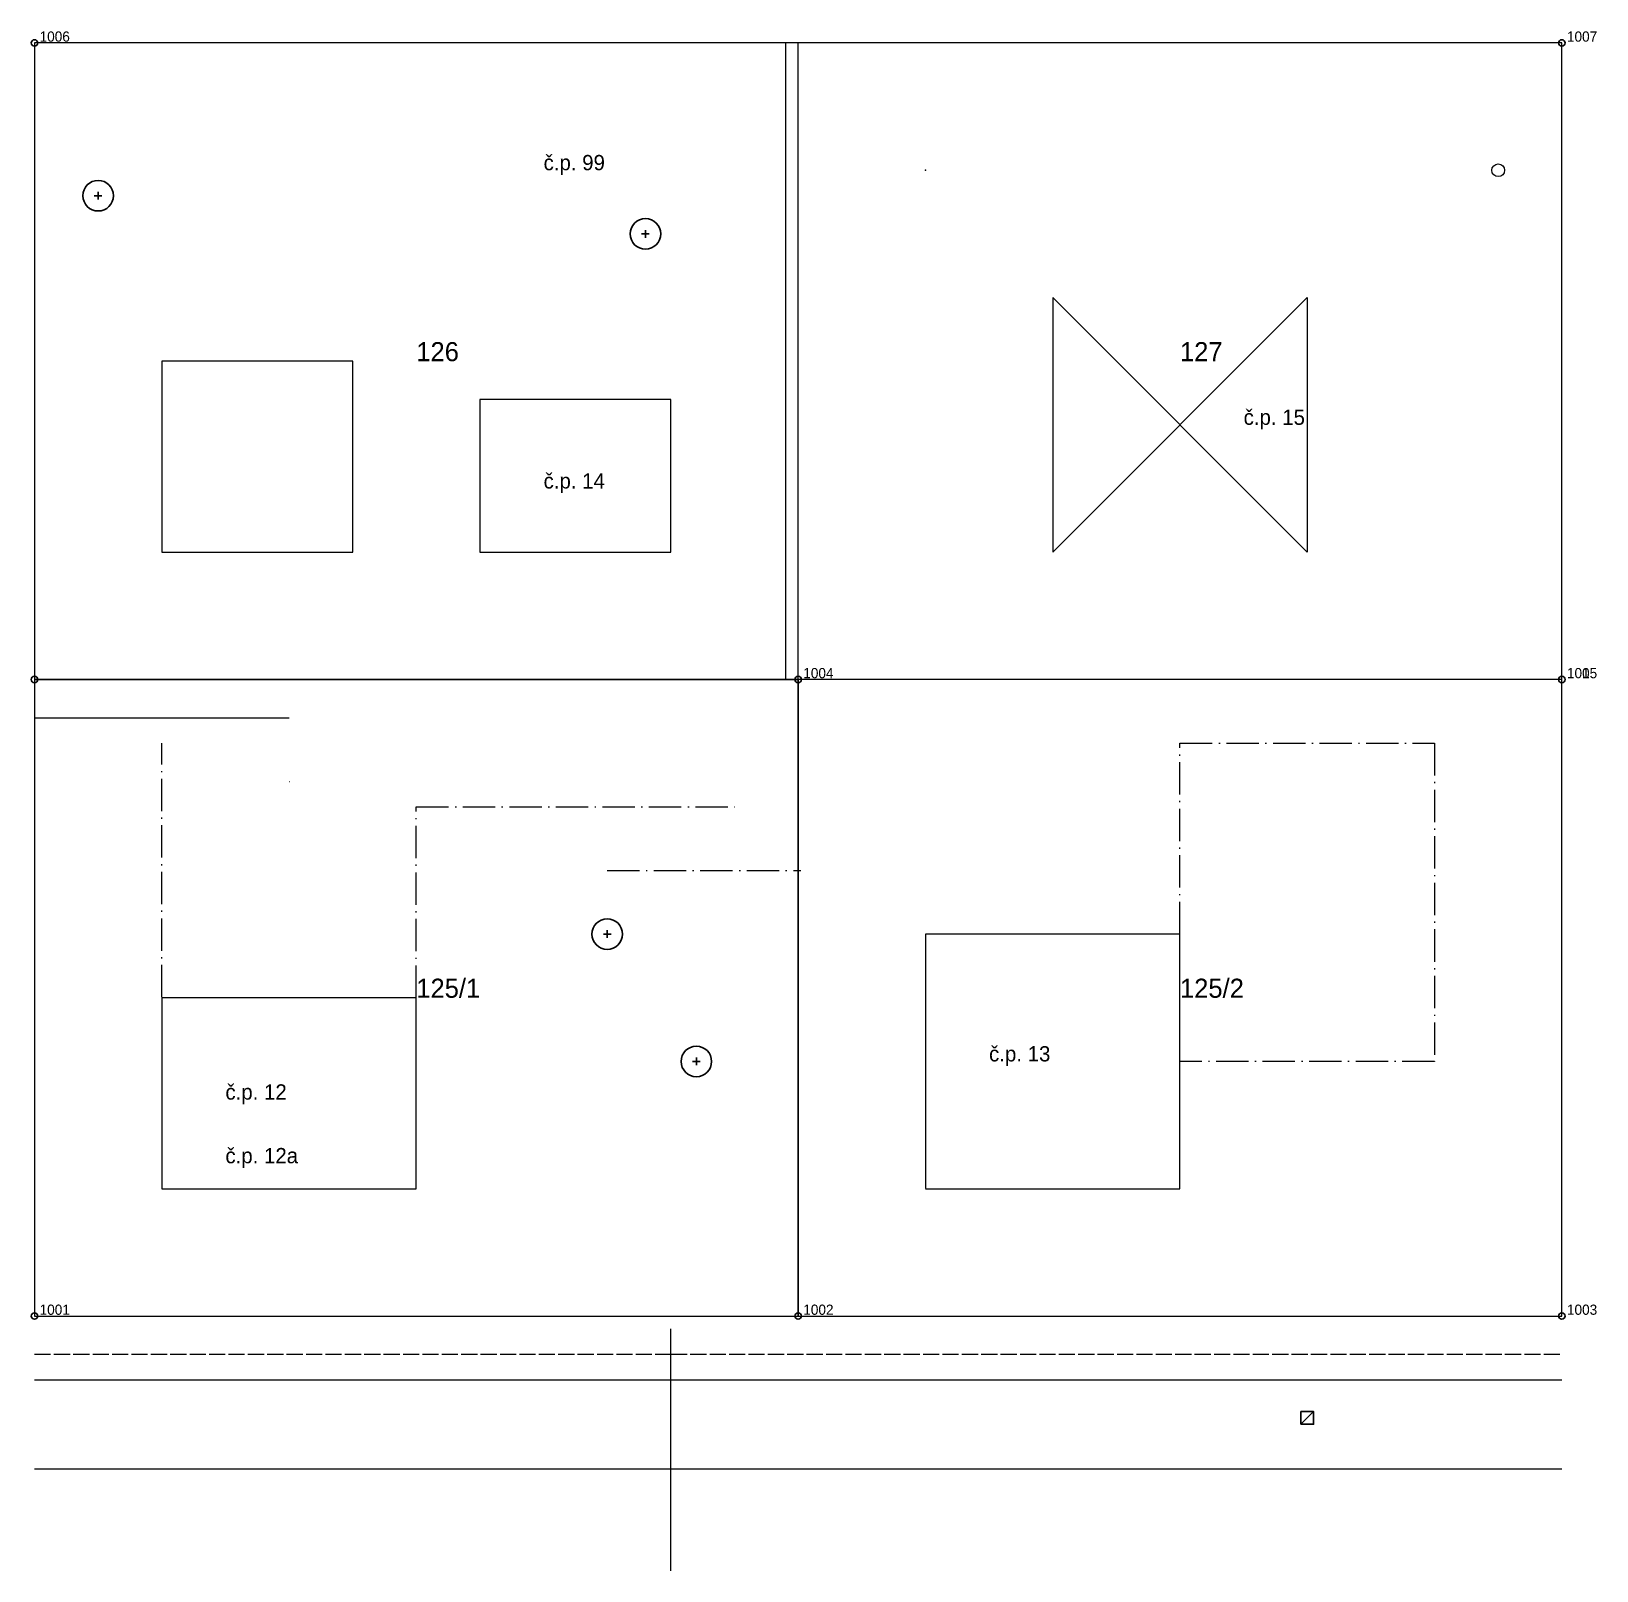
# Model space of a CAD drawing. Header units: metres. Extents: x -743200 to -742937, y -1043520 to -1043319.
# Drawn here: x -743200.2 to -743077.3, y -1043520 to -1043399.1 of the extents above; entities outside this region: 1.
import ezdxf

# ---------------------------------------------------------------- set-up
doc = ezdxf.new("R2010")
doc.units = ezdxf.units.M
doc.linetypes.add('DASHDOT', pattern=[3.556, 2.54, -0.508, 0, -0.508])
doc.linetypes.add('DASHED', pattern=[1.524, 1.27, -0.254])
for name, color, linetype in [('BODY', 7, 'CONTINUOUS'), ('BUDOVY', 1, 'CONTINUOUS'), ('KOMUNIKACE', 8, 'CONTINUOUS'), ('PARCELNI_CISLA', 3, 'CONTINUOUS'), ('PARCELY', 3, 'CONTINUOUS'), ('PLOTY', 5, 'DASHDOT'), ('POPIS_BUDOV', 7, 'CONTINUOUS'), ('SITE', 6, 'CONTINUOUS'), ('VEGETACE', 3, 'CONTINUOUS')]:
    doc.layers.add(name, color=color, linetype=linetype)

# ---------------------------------------------------------------- blocks, each defined once
blk = doc.blocks.new('BOD')
blk.add_circle((0, 0), 0.25)
blk.add_attdef('CISLO', (0.4, 0.1), '', height=0.8)
at = {"flags": 1}
blk.add_attdef('KOD', (0.4, -0.9), '', height=0.5, dxfattribs=at)
blk = doc.blocks.new('STROM_L')
for p, q in [((-0.3, 0), (0.3, 0)), ((0, -0.3), (0, 0.3))]:
    blk.add_line(p, q)
blk.add_circle((0, 0), 1.2)
at = {"flags": 1}
blk.add_attdef('DRUH', (1.4, 0), '', height=0.6, dxfattribs=at)
blk = doc.blocks.new('SACHTA')
blk.add_line((-0.5, -0.5), (0.5, 0.5))
blk.add_lwpolyline([(-0.5, -0.5), (0.5, -0.5), (0.5, 0.5), (-0.5, 0.5)], close=True)

msp = doc.modelspace()

# ---------------------------------------------------------------- linework, layer by layer
at = {"layer": 'BODY', "color": 7, "linetype": 'CONTINUOUS', "lineweight": 0}
msp.add_point((-743130, -1043410), dxfattribs=at)
at = {"layer": 'BUDOVY', "color": 1, "linetype": 'CONTINUOUS', "lineweight": 0}
for points in [[(-743120, -1043440), (-743100, -1043420), (-743100, -1043440), (-743120, -1043420)], [(-743190, -1043440), (-743175, -1043440), (-743175, -1043425), (-743190, -1043425)], [(-743190, -1043490), (-743170, -1043490), (-743170, -1043475), (-743190, -1043475)]]:
    msp.add_lwpolyline(points, close=True, dxfattribs=at)
at = {"layer": 'BUDOVY', "color": 3, "linetype": 'CONTINUOUS', "lineweight": 0}
msp.add_lwpolyline([(-743165, -1043440), (-743150, -1043440), (-743150, -1043428), (-743165, -1043428)], close=True, dxfattribs=at)
at = {"layer": 'BUDOVY', "color": 1, "linetype": 'CONTINUOUS', "lineweight": 0}
msp.add_lwpolyline([(-743130, -1043490), (-743110, -1043490), (-743110, -1043470), (-743130, -1043470), (-743130, -1043489.97)], dxfattribs=at)
msp.add_circle((-743085, -1043410), 0.5, dxfattribs=at)
at = {"layer": 'KOMUNIKACE', "color": 8, "linetype": 'CONTINUOUS', "lineweight": 0, "true_color": 0x404040}
for p, q in [((-743150, -1043503), (-743150, -1043501)), ((-743150, -1043505), (-743150, -1043503)), ((-743200, -1043505), (-743150, -1043505)), ((-743150, -1043512), (-743150, -1043505)), ((-743150, -1043505), (-743080, -1043505)), ((-743200, -1043512), (-743150, -1043512)), ((-743150, -1043512), (-743080, -1043512)), ((-743150, -1043520), (-743150, -1043512))]:
    msp.add_line(p, q, dxfattribs=at)
at = {"layer": 'KOMUNIKACE', "color": 9, "linetype": 'DASHED', "lineweight": 0, "true_color": 0xc0c0c0}
for p, q in [((-743200, -1043503), (-743150, -1043503)), ((-743150, -1043503), (-743080, -1043503))]:
    msp.add_line(p, q, dxfattribs=at)
at = {"layer": 'PARCELY', "color": 3, "linetype": 'CONTINUOUS', "lineweight": 0}
for points in [[(-743200, -1043450), (-743140, -1043450), (-743140, -1043400), (-743200, -1043400)], [(-743141, -1043449.98), (-743140, -1043449.98), (-743080, -1043449.98), (-743080, -1043400), (-743141, -1043400)], [(-743200, -1043500), (-743140, -1043500), (-743140, -1043465), (-743140, -1043450), (-743200, -1043450)], [(-743140, -1043500), (-743080, -1043500), (-743080, -1043450), (-743140, -1043450)]]:
    msp.add_lwpolyline(points, close=True, dxfattribs=at)
at = {"layer": 'PLOTY', "color": 5, "linetype": 'DASHDOT', "lineweight": 0}
for points in [[(-743190, -1043474.96), (-743190, -1043455)], [(-743110, -1043470), (-743110, -1043455), (-743090, -1043455)], [(-743090, -1043455), (-743090, -1043480), (-743109.97, -1043480)], [(-743180, -1043458), (-743179.97, -1043458)], [(-743170, -1043475), (-743170, -1043460), (-743145, -1043460)], [(-743155, -1043465), (-743140, -1043465), (-743139.8, -1043465)]]:
    msp.add_lwpolyline(points, dxfattribs=at)
at = {"layer": 'POKUS', "color": 7, "linetype": 'Continuous', "lineweight": 0}
msp.add_line((-743200, -1043453), (-743180, -1043453), dxfattribs=at)

# ---------------------------------------------------------------- block references
at = {"layer": 'BODY', "color": 7, "linetype": 'CONTINUOUS', "lineweight": 0}
for p, values in [((-742940, -1043320), {'CISLO': '9999'}), ((-743200, -1043400), {'CISLO': '1006'}), ((-743080, -1043400), {'CISLO': '1007'}), ((-743140, -1043450), {'CISLO': '1004'}), ((-743080, -1043450), {'CISLO': '1005'}), ((-743080, -1043450), {'CISLO': '1015'}), ((-743200, -1043500), {'CISLO': '1001'}), ((-743140, -1043500), {'CISLO': '1002'}), ((-743080, -1043500), {'CISLO': '1003'})]:
    msp.add_blockref('BOD', p, dxfattribs=at).add_auto_attribs(values)
msp.add_blockref('BOD', (-743200, -1043450), dxfattribs=at)
at = {"layer": 'SITE', "color": 6, "linetype": 'CONTINUOUS', "lineweight": 0}
msp.add_blockref('SACHTA', (-743100, -1043508), dxfattribs=at)
at = {"layer": 'VEGETACE', "color": 3, "linetype": 'CONTINUOUS', "lineweight": 0}
for p in [(-743195, -1043412), (-743152, -1043415), (-743155, -1043470), (-743148, -1043480)]:
    msp.add_blockref('STROM_L', p, dxfattribs=at)

# ---------------------------------------------------------------- texts
at = {"layer": 'PARCELNI_CISLA', "color": 3, "linetype": 'CONTINUOUS', "lineweight": 0}
for s, p in [('126', (-743170, -1043425)), ('127', (-743110, -1043425)), ('125/1', (-743170, -1043475)), ('125/2', (-743110, -1043475))]:
    msp.add_text(s, height=1.5, dxfattribs=at).set_placement(p)
at = {"layer": 'POPIS_BUDOV', "color": 7, "linetype": 'CONTINUOUS', "lineweight": 0}
for s, p in [('č.p. 99', (-743160, -1043410)), ('č.p. 15', (-743105, -1043430)), ('č.p. 14', (-743160, -1043435)), ('č.p. 13', (-743125, -1043480)), ('č.p. 12', (-743185, -1043483)), ('č.p. 12a', (-743185, -1043488))]:
    msp.add_text(s, height=1.2, dxfattribs=at).set_placement(p)

doc.saveas('drawing.dxf')
